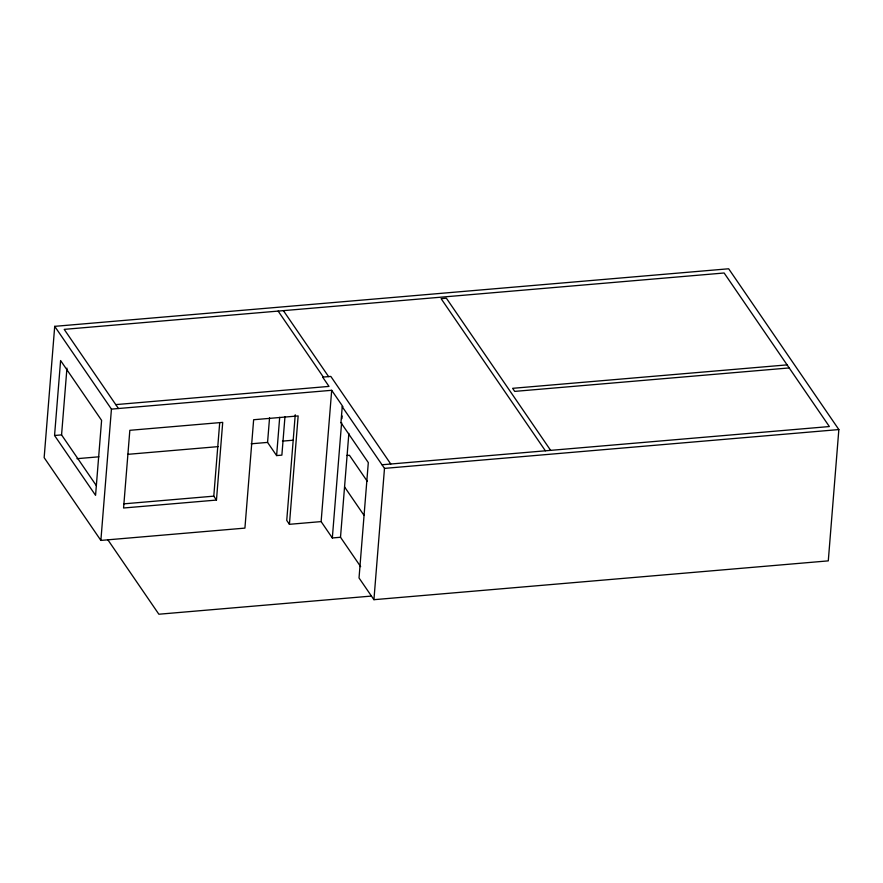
<?xml version="1.0" encoding="UTF-8"?>
<svg xmlns="http://www.w3.org/2000/svg" width="883" height="883" viewBox="0 0 883 883"><rect width="100%" height="100%" fill="white"/><g stroke="black" fill="none" stroke-linecap="round" stroke-linejoin="round"><path stroke-width="1.32" d="M54.713 326.346L111.435 409.116L331.688 390.297L342.902 406.655L342.229 406.721L340.948 422.67L368.31 462.604L359.028 577.957L373.928 599.689L828.287 560.871L838.85 429.568L728.663 268.774L54.713 326.346L44.15 457.648L100.872 540.418L244.922 528.111L253.642 419.734L298.145 415.926L289.425 524.314L321.125 521.599L332.328 537.968L340.507 537.261L360.65 566.654M54.558 435.496L60.596 360.54L101.6 420.374L95.563 495.33L54.558 435.496L61.567 434.9L96.39 485.694M61.567 434.9L66.942 368.123M100.872 540.418L111.435 409.116M216.467 500.065L222.715 422.372L129.834 430.308L123.576 508.001L216.467 500.065L213.785 496.158L219.712 422.56M284.955 416.853L281.876 455.131L276.611 455.584L267.571 442.405L269.558 417.78M276.611 455.584L279.69 417.306M295.242 414.767L286.743 520.407L289.425 524.314M321.125 521.599L331.688 390.297M332.328 537.968L341.611 422.615L340.948 422.67M341.931 418.63L342.151 415.97M340.507 537.261L348.862 433.41M373.928 599.689L384.491 468.387L342.229 406.721M115.772 404.613L329.006 386.401L322.659 377.118L330.827 376.423L390.772 464.016M787.095 364.878L512.615 388.321L514.712 391.39L789.203 367.935M76.953 458.685L98.896 456.809M127.693 454.348L218.211 446.621M251.114 443.807L267.571 442.405M282.45 441.125L293.443 440.187M346.787 455.473L349.425 455.253L367.284 481.301M382.008 464.767L829.358 426.544L724.137 272.99L64.205 329.37L118.443 408.52M384.491 468.387L838.85 429.568M123.642 503.862L213.785 496.158M371.445 596.069L158.863 614.226L107.881 539.822M550.639 450.352L446.368 298.2L441.114 298.653L545.385 450.805M283.41 310.65L328.608 376.611M278.145 311.092L323.344 377.063M344.558 486.93L363.917 515.186"/></g></svg>
